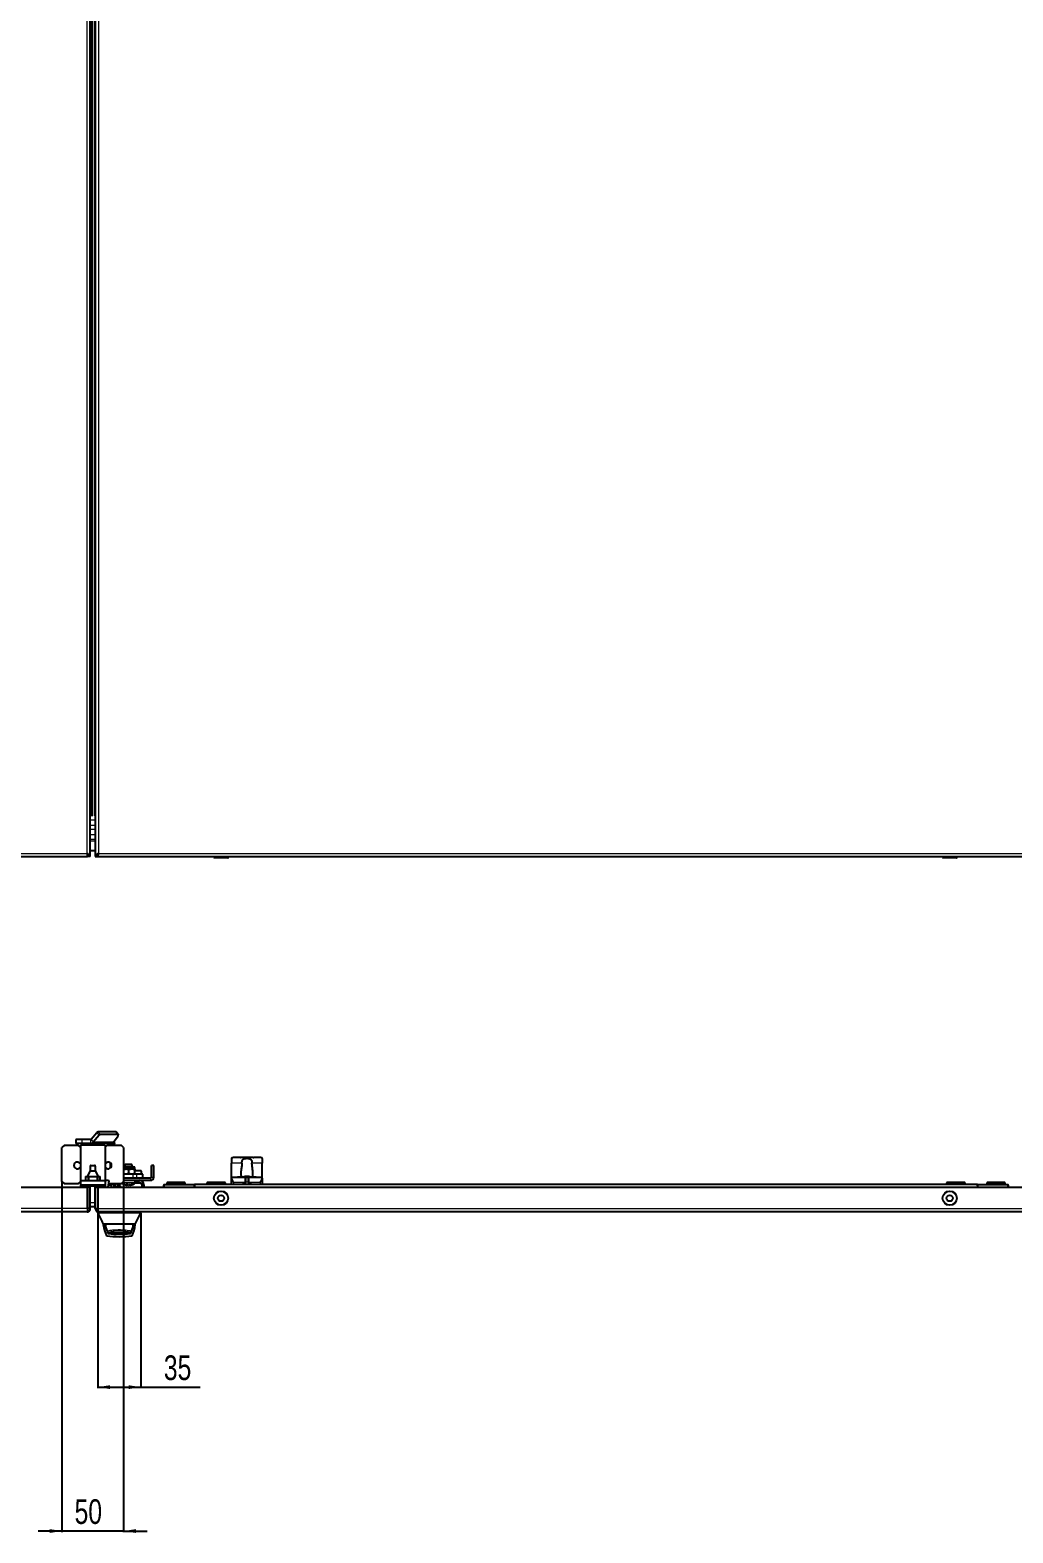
# Model space of a CAD drawing. Header units: millimetres. Extents: x -1581 to 3390, y -1547 to 1219.
# Drawn here: x 2169 to 2967, y -1547 to -328 of the extents above; entities that cross this region are included whole.
import ezdxf

# ---------------------------------------------------------------- set-up
doc = ezdxf.new("R2010")
doc.units = ezdxf.units.MM
doc.layers.add('FORMAT', color=7, linetype='Continuous')
doc.styles.add('SLDTEXTSTYLE0', font='TXT', dxfattribs={"width": 0.75})
doc.dimstyles.new('SLDDIMSTYLE0', dxfattribs={"dimtxt": 20, "dimasz": 10, "dimexe": 0, "dimexo": 0.0625, "dimgap": 5, "dimtad": 2, "dimdec": 1, "dimrnd": 1e-09, "dimzin": 12, "dimdsep": 46, "dimtxsty": 'SLDTEXTSTYLE0', "dimsah": 1, "dimcen": 0.09, "dimadec": 0, "dimazin": 3, "dimtfac": 1, "dimtofl": 0, "dimtmove": 0, "dimatfit": 3, "dimfxl": 0, "dimfrac": 2, "dimtolj": 1, "dimtzin": 12, "dimarcsym": 0})
doc.dimstyles.new('SLDDIMSTYLE1', dxfattribs={"dimtxt": 20, "dimasz": 10, "dimexe": 0, "dimexo": 0.0625, "dimgap": 5, "dimtad": 2, "dimdec": 1, "dimrnd": 1e-09, "dimzin": 12, "dimdsep": 46, "dimtxsty": 'SLDTEXTSTYLE0', "dimsah": 1, "dimcen": 0.09, "dimadec": 0, "dimazin": 3, "dimtfac": 1, "dimtmove": 0, "dimatfit": 0, "dimfxl": 0, "dimfrac": 2, "dimtolj": 1, "dimtzin": 12, "dimarcsym": 0})

# ---------------------------------------------------------------- blocks, each defined once
blk = doc.blocks.new('_D_12')
at = {"layer": 'FORMAT'}
for p, q in [((2195.3, -1262.2), (2195.3, -1546.8)), ((2245.3, -1262.2), (2245.3, -1546.8)), ((2195.3, -1545.8), (2176, -1545.8)), ((2245.3, -1545.8), (2195.3, -1545.8)), ((2245.3, -1545.8), (2264.5, -1545.8))]:
    blk.add_line(p, q, dxfattribs=at)
for points in [[(2195.3, -1545.8), (2185.3, -1544.2), (2185.3, -1547.3)], [(2245.3, -1545.8), (2255.3, -1547.3), (2255.3, -1544.2)]]:
    blk.add_solid(points, dxfattribs=at)
at = {"layer": 'FORMAT', "insert": (2205.5, -1520), "char_height": 20, "attachment_point": 1, "style": 'SLDTEXTSTYLE0'}
blk.add_mtext('50', dxfattribs=at)
blk = doc.blocks.new('_D_13')
at = {"layer": 'FORMAT'}
for p, q in [((2224.3, -1287.8), (2224.3, -1430)), ((2259.3, -1287.8), (2259.3, -1430)), ((2224.3, -1429), (2259.3, -1429)), ((2259.3, -1429), (2307.4, -1429))]:
    blk.add_line(p, q, dxfattribs=at)
for points in [[(2224.3, -1429), (2234.3, -1430.6), (2234.3, -1427.5)], [(2259.3, -1429), (2249.3, -1427.5), (2249.3, -1430.6)]]:
    blk.add_solid(points, dxfattribs=at)
at = {"layer": 'FORMAT', "insert": (2277.9, -1403.3), "char_height": 20, "attachment_point": 1, "style": 'SLDTEXTSTYLE0'}
blk.add_mtext('35', dxfattribs=at)

msp = doc.modelspace()

# ---------------------------------------------------------------- linework, layer by layer
at = {"color": 8, "linetype": 'Continuous', "lineweight": 18}
for p, q in [((2215.68, -996.12), (2215.68, 553.68)), ((2219.29, -965.85), (2219.29, 523.41)), ((2219.76, 523.43), (2219.76, -965.87)), ((2220.33, -965.53), (2220.33, 523.1)), ((2221.68, 523.1), (2221.68, -965.53)), ((2224.88, -298.56), (2224.88, -996.12)), ((2218.28, -968.9), (2222.28, -968.9)), ((2218.28, -973.23), (2222.28, -973.23)), ((2218.28, -976.45), (2222.28, -976.45)), ((2218.28, -980.78), (2222.28, -980.78)), ((2218.28, -984.55), (2222.28, -984.55)), ((2218.28, -985.99), (2222.28, -985.99)), ((1425.88, -996.12), (2215.68, -996.12)), ((2224.88, -996.12), (3014.68, -996.12)), ((2318.53, -999.47), (2327.42, -999.47)), ((2327.42, -999.47), (2330.03, -999.47)), ((2909.53, -999.47), (2921.03, -999.47)), ((2211.56, -1231.29), (2211.56, -1228.29)), ((2218.5, -1228.29), (2218.5, -1231.29)), ((2218.87, -1228.11), (2220.71, -1230.24)), ((2237.17, -1230.24), (2220.71, -1230.24)), ((2225.47, -1224.74), (2223.63, -1222.62)), ((2226.58, -1224.03), (2224.74, -1221.91)), ((2240.72, -1224.03), (2238.88, -1221.91)), ((2222.28, -1249.67), (2218.27, -1249.67)), ((2245.28, -1251.31), (2254.28, -1251.31)), ((2259.78, -1253.87), (2254.35, -1253.87)), ((2341.19, -1247.27), (2332.78, -1247.27)), ((2357.78, -1247.27), (2349.37, -1247.27)), ((2230.28, -1266.26), (2210.28, -1266.26)), ((2216.28, -1258.17), (2216.28, -1261.67)), ((2224.28, -1258.17), (2224.28, -1261.67)), ((2232.9, -1264.77), (2235.58, -1264.77)), ((2237.58, -1264.87), (2235.58, -1264.87)), ((2237.58, -1264.77), (2238.36, -1264.77)), ((2238.78, -1266.77), (2238.78, -1265.17)), ((2242.88, -1265.93), (2239.68, -1265.93)), ((2243.78, -1263.67), (2244.47, -1263.67)), ((2254.22, -1263.47), (2243.98, -1263.47)), ((2254.31, -1263.27), (2244.18, -1263.27)), ((2252.97, -1259.27), (2252.97, -1256.27)), ((2254.1, -1263.67), (2258.28, -1263.67)), ((2254.68, -1263.47), (2254.22, -1263.47)), ((2254.78, -1263.27), (2254.31, -1263.27)), ((2256.05, -1259.27), (2256.05, -1256.27)), ((2257.98, -1263.27), (2257.98, -1261.27)), ((2259.78, -1265.17), (2259.78, -1266.77)), ((2260.22, -1264.87), (2261.58, -1264.87)), ((2260.51, -1259.27), (2260.51, -1256.27)), ((2267.18, -1259.27), (2267.18, -1261.27)), ((2267.78, -1258.67), (2269.78, -1258.67)), ((2278.08, -1265.07), (2277.78, -1265.07)), ((2278.08, -1264.77), (2278.08, -1265.07)), ((2278.08, -1265.07), (2278.08, -1266.77)), ((2302.48, -1265.07), (2278.08, -1265.07)), ((2283.87, -1264.57), (2283.87, -1264.77)), ((2302.48, -1264.77), (2302.48, -1265.07)), ((2302.78, -1265.07), (2302.48, -1265.07)), ((2302.48, -1266.77), (2302.48, -1265.07)), ((2334.28, -1262.77), (2334.28, -1264.77)), ((2334.28, -1262.77), (2343.78, -1262.77)), ((2341.89, -1258.67), (2341.89, -1258.77)), ((2343.42, -1263.29), (2343.56, -1263.77)), ((2343.78, -1262.77), (2343.78, -1258.77)), ((2343.78, -1262.77), (2344.28, -1262.77)), ((2343.78, -1262.81), (2343.78, -1262.77)), ((2343.78, -1262.81), (2344.28, -1262.81)), ((2346.28, -1262.77), (2344.28, -1262.77)), ((2346.28, -1262.77), (2346.78, -1262.77)), ((2346.28, -1262.81), (2346.78, -1262.81)), ((2346.78, -1258.77), (2346.78, -1262.77)), ((2346.78, -1262.77), (2346.78, -1262.81)), ((2346.78, -1262.77), (2356.28, -1262.77)), ((2347.01, -1263.77), (2347.14, -1263.29)), ((2356.28, -1264.77), (2356.28, -1262.77)), ((2938.08, -1265.07), (2937.78, -1265.07)), ((2938.08, -1265.07), (2938.08, -1264.77)), ((2962.48, -1265.07), (2938.08, -1265.07)), ((2938.08, -1265.07), (2938.08, -1266.77)), ((2946.91, -1264.57), (2946.91, -1264.77)), ((2962.48, -1264.77), (2962.48, -1265.07)), ((2962.48, -1266.77), (2962.48, -1265.07)), ((2962.78, -1265.07), (2962.48, -1265.07)), ((2216.28, -1279.41), (2215.98, -1279.41)), ((2222.28, -1279.41), (2218.28, -1279.41)), ((2215.98, -1284.17), (1425.58, -1284.17)), ((2224.58, -1284.17), (3014.98, -1284.17)), ((2229.78, -1287.77), (2229.78, -1286.77)), ((2253.78, -1287.77), (2253.78, -1286.77))]:
    msp.add_line(p, q, dxfattribs=at)
at = {"color": 7, "linetype": 'Continuous', "lineweight": 25}
for p, q in [((2218.28, -998.72), (2218.28, 556.28)), ((2222.28, 556.28), (2222.28, -998.72)), ((2218.28, -960.92), (2218.41, -960.92)), ((2218.28, -964.92), (2218.82, -964.92)), ((1425.58, -998.72), (2215.98, -998.72)), ((2215.98, -997), (2215.98, -998.72)), ((2218.28, -998.72), (2216.28, -998.72)), ((2218.28, -993.72), (2222.28, -993.72)), ((2222.28, -998.72), (2224.28, -998.72)), ((2224.58, -998.72), (2224.58, -997.01)), ((2224.58, -998.72), (3014.98, -998.72)), ((2318.53, -998.72), (2318.53, -999.47)), ((2330.03, -999.47), (2330.03, -998.72)), ((2909.53, -998.72), (2909.53, -999.47)), ((2921.03, -999.47), (2921.03, -998.72)), ((2327.29, -999.72), (2318.78, -999.72)), ((2329.78, -999.72), (2327.29, -999.72)), ((2920.78, -999.72), (2909.78, -999.72)), ((2206.56, -1228.29), (2206.56, -1231.29)), ((2211.56, -1228.29), (2206.56, -1228.29)), ((2211.56, -1231.29), (2206.56, -1231.29)), ((2218.5, -1228.29), (2211.56, -1228.29)), ((2218.5, -1231.29), (2211.56, -1231.29)), ((2235.03, -1231.29), (2218.5, -1231.29)), ((2223.63, -1222.62), (2218.87, -1228.11)), ((2225.47, -1224.74), (2220.71, -1230.24)), ((2238.88, -1221.91), (2224.74, -1221.91)), ((2240.72, -1224.03), (2226.58, -1224.03)), ((2237.17, -1230.24), (2240.75, -1225.12)), ((2241, -1224.13), (2239.17, -1222.01)), ((2197.28, -1232.67), (2195.28, -1234.67)), ((2195.28, -1262.17), (2195.28, -1234.67)), ((2197.28, -1232.67), (2208.53, -1232.67)), ((2210.28, -1234.42), (2208.53, -1232.67)), ((2230.28, -1232.67), (2210.28, -1232.67)), ((2210.28, -1232.67), (2210.28, -1261.67)), ((2232.03, -1232.67), (2230.28, -1234.42)), ((2230.28, -1232.67), (2230.28, -1261.67)), ((2232.03, -1232.67), (2243.28, -1232.67)), ((2237.78, -1231.59), (2234.78, -1231.59)), ((2234.78, -1232.67), (2234.78, -1231.59)), ((2237.78, -1232.67), (2237.78, -1231.59)), ((2245.28, -1234.67), (2243.28, -1232.67)), ((2245.28, -1234.67), (2245.28, -1262.17)), ((2332.78, -1243.44), (2332.78, -1247.27)), ((2339.8, -1242.88), (2334.28, -1242.88)), ((2340.69, -1242.83), (2340.17, -1242.83)), ((2349.88, -1242.77), (2340.69, -1242.77)), ((2350.4, -1242.83), (2349.88, -1242.82)), ((2356.28, -1242.88), (2350.76, -1242.88)), ((2357.78, -1243.44), (2357.78, -1247.27)), ((2218.27, -1253.67), (2215.78, -1258.17)), ((2218.27, -1249.67), (2218.27, -1253.67)), ((2218.27, -1253.67), (2222.28, -1253.67)), ((2218.77, -1249.17), (2221.78, -1249.17)), ((2222.28, -1249.67), (2222.28, -1253.67)), ((2222.28, -1253.67), (2224.78, -1258.17)), ((2234.78, -1247.92), (2234.78, -1247.29)), ((2234.78, -1247.92), (2235.23, -1247.92)), ((2234.78, -1251.06), (2234.78, -1247.92)), ((2245.31, -1250.27), (2245.28, -1250.27)), ((2245.28, -1252.27), (2246.88, -1252.27)), ((2245.31, -1250.27), (2253.25, -1250.27)), ((2246.78, -1248.27), (2246.28, -1248.77)), ((2246.28, -1248.77), (2246.28, -1250.27)), ((2252.02, -1248.77), (2246.28, -1248.77)), ((2246.78, -1248.27), (2251.57, -1248.27)), ((2249.42, -1252.72), (2246.88, -1252.27)), ((2251.88, -1252.27), (2246.88, -1252.27)), ((2249.42, -1255.83), (2249.42, -1252.72)), ((2251.57, -1248.27), (2251.78, -1248.27)), ((2252.28, -1248.77), (2251.78, -1248.27)), ((2254.35, -1252.72), (2251.88, -1252.27)), ((2254.28, -1252.27), (2251.88, -1252.27)), ((2252.28, -1248.77), (2252.02, -1248.77)), ((2252.28, -1250.27), (2252.28, -1248.77)), ((2254.28, -1252.27), (2254.28, -1251.31)), ((2254.28, -1252.28), (2254.28, -1252.27)), ((2254.34, -1252.31), (2254.28, -1252.28)), ((2254.34, -1252.37), (2254.3, -1252.34)), ((2254.35, -1255.83), (2254.35, -1252.72)), ((2254.35, -1253.27), (2259.18, -1253.27)), ((2259.78, -1256.27), (2259.78, -1253.87)), ((2267.78, -1258.67), (2267.78, -1249.27)), ((2269.78, -1249.27), (2267.78, -1249.27)), ((2269.78, -1258.67), (2269.78, -1249.27)), ((2332.78, -1258.77), (2332.78, -1247.27)), ((2340.43, -1254.56), (2340.43, -1257.15)), ((2350.13, -1257.15), (2350.13, -1254.56)), ((2357.78, -1258.77), (2357.78, -1247.27)), ((1425.58, -1266.77), (2215.98, -1266.77)), ((2195.28, -1262.17), (2197.28, -1264.17)), ((2208.53, -1264.17), (2197.28, -1264.17)), ((2208.53, -1264.17), (2210.28, -1262.42)), ((2230.28, -1261.67), (2210.28, -1261.67)), ((2210.28, -1261.67), (2210.28, -1265.17)), ((2230.28, -1265.17), (2210.28, -1265.17)), ((2210.28, -1265.17), (2210.28, -1266.26)), ((2210.28, -1266.26), (2210.28, -1266.77)), ((2214.28, -1258.17), (2214.28, -1261.67)), ((2214.28, -1258.17), (2215.78, -1258.17)), ((2215.78, -1258.17), (2224.78, -1258.17)), ((2215.98, -1284.17), (2215.98, -1266.77)), ((2218.28, -1266.77), (2216.28, -1266.77)), ((2216.28, -1284.17), (2216.28, -1266.77)), ((2216.78, -1258.17), (2216.78, -1261.67)), ((2218.28, -1284.17), (2218.28, -1266.77)), ((2222.28, -1284.17), (2222.28, -1266.77)), ((2222.28, -1266.77), (2224.28, -1266.77)), ((2223.78, -1258.17), (2223.78, -1261.67)), ((2224.28, -1284.17), (2224.28, -1266.77)), ((2224.58, -1284.17), (2224.58, -1266.77)), ((2224.58, -1266.77), (3014.98, -1266.77)), ((2224.78, -1258.17), (2226.28, -1258.17)), ((2226.28, -1261.67), (2226.28, -1258.17)), ((2230.28, -1261.27), (2232.91, -1261.27)), ((2230.28, -1261.67), (2230.28, -1265.17)), ((2230.28, -1265.17), (2230.28, -1266.26)), ((2230.28, -1266.26), (2230.28, -1266.77)), ((2233.34, -1261.71), (2232.61, -1266.77)), ((2235.58, -1265.17), (2232.84, -1265.17)), ((2233.34, -1261.71), (2232.91, -1261.27)), ((2243.28, -1264.17), (2232.99, -1264.17)), ((2235.65, -1264.17), (2235.58, -1264.87)), ((2235.58, -1266.77), (2235.58, -1264.87)), ((2237.58, -1266.77), (2237.58, -1264.87)), ((2238.28, -1265.17), (2237.58, -1265.17)), ((2238.28, -1265.17), (2238.28, -1266.77)), ((2242.88, -1265.72), (2239.68, -1265.72)), ((2239.68, -1265.72), (2239.68, -1266.77)), ((2239.68, -1266.47), (2242.88, -1266.47)), ((2242.88, -1266.77), (2242.88, -1265.72)), ((2243.28, -1264.17), (2245.28, -1262.17)), ((2252.97, -1256.27), (2245.28, -1256.27)), ((2245.28, -1259.27), (2267.18, -1259.27)), ((2245.28, -1261.27), (2267.18, -1261.27)), ((2249.42, -1255.83), (2246.88, -1256.27)), ((2247.92, -1265.13), (2247.92, -1265.17)), ((2248.22, -1264.72), (2248.22, -1265.17)), ((2248.22, -1265.17), (2248.22, -1264.72)), ((2248.39, -1265.17), (2248.22, -1265.14)), ((2248.39, -1264.71), (2248.39, -1265.17)), ((2248.43, -1265.17), (2248.43, -1264.71)), ((2249.19, -1265.09), (2249.19, -1265.17)), ((2249.22, -1265.11), (2249.22, -1265.17)), ((2249.28, -1265.14), (2249.22, -1265.17)), ((2250.13, -1265.17), (2250.13, -1264.85)), ((2250.34, -1265.17), (2250.34, -1265.14)), ((2250.63, -1265.07), (2250.63, -1265.17)), ((2250.66, -1265.07), (2250.66, -1265.17)), ((2254.35, -1255.83), (2251.88, -1256.27)), ((2256.05, -1256.27), (2252.97, -1256.27)), ((2254.28, -1256.27), (2254.28, -1256.27)), ((2258.28, -1263.17), (2254.74, -1263.17)), ((2254.78, -1263.27), (2254.78, -1261.27)), ((2260.51, -1256.27), (2256.05, -1256.27)), ((2260.28, -1266.77), (2260.28, -1265.17)), ((2260.78, -1256.27), (2260.51, -1256.27)), ((2260.78, -1259.27), (2260.78, -1256.27)), ((2261.58, -1264.87), (2261.58, -1266.77)), ((2277.78, -1266.77), (2277.78, -1265.07)), ((2278.08, -1264.77), (2302.48, -1264.77)), ((2280.78, -1262.77), (2280.28, -1263.27)), ((2280.28, -1263.27), (2280.28, -1264.77)), ((2295.28, -1263.27), (2280.28, -1263.27)), ((2280.78, -1262.77), (2294.78, -1262.77)), ((2282.64, -1264.57), (2282.64, -1264.77)), ((2286.45, -1264.57), (2286.45, -1264.77)), ((2286.45, -1264.57), (2287.24, -1264.57)), ((2287.24, -1264.57), (2287.24, -1264.77)), ((2287.24, -1264.57), (2289.12, -1264.57)), ((2288.58, -1264.57), (2288.58, -1264.55)), ((2289.12, -1264.57), (2289.12, -1264.77)), ((2289.12, -1264.57), (2290.17, -1264.57)), ((2290.17, -1264.57), (2290.17, -1264.77)), ((2290.17, -1264.57), (2291.57, -1264.57)), ((2291.74, -1264.55), (2291.74, -1264.77)), ((2291.83, -1264.57), (2291.83, -1264.77)), ((2291.83, -1264.57), (2293.18, -1264.57)), ((2293.18, -1264.57), (2293.18, -1264.77)), ((2293.18, -1264.57), (2295.17, -1264.57)), ((2295.28, -1263.27), (2294.78, -1262.77)), ((2295.17, -1264.57), (2295.17, -1264.77)), ((2295.17, -1264.57), (2298.13, -1264.57)), ((2295.28, -1264.57), (2295.28, -1263.27)), ((2298.13, -1264.57), (2298.13, -1264.77)), ((2937.78, -1264.77), (2302.78, -1264.77)), ((2302.78, -1264.77), (2302.78, -1265.07)), ((2302.78, -1265.07), (2302.78, -1265.72)), ((2302.78, -1265.72), (2302.78, -1266.77)), ((2313.28, -1262.77), (2312.78, -1263.27)), ((2312.78, -1263.27), (2312.78, -1264.77)), ((2327.78, -1263.27), (2312.78, -1263.27)), ((2313.28, -1262.77), (2327.28, -1262.77)), ((2327.78, -1263.27), (2327.28, -1262.77)), ((2327.78, -1264.77), (2327.78, -1263.27)), ((2332.78, -1259.65), (2332.78, -1258.77)), ((2332.78, -1258.77), (2346.28, -1258.77)), ((2332.78, -1264.77), (2332.78, -1259.65)), ((2337.66, -1258.67), (2337.66, -1258.77)), ((2337.8, -1258.67), (2337.8, -1258.77)), ((2337.92, -1258.67), (2337.92, -1258.77)), ((2338.73, -1258.67), (2337.92, -1258.67)), ((2338.73, -1258.67), (2338.73, -1258.77)), ((2338.88, -1258.67), (2338.88, -1258.77)), ((2339, -1258.67), (2339, -1258.77)), ((2339.34, -1258.67), (2339.34, -1258.77)), ((2339.52, -1258.67), (2339.52, -1258.77)), ((2340.05, -1258.67), (2340.05, -1258.77)), ((2340.53, -1258.67), (2340.53, -1258.77)), ((2340.7, -1258.67), (2340.7, -1258.77)), ((2341.16, -1258.67), (2341.16, -1258.77)), ((2341.3, -1258.67), (2341.3, -1258.77)), ((2341.42, -1258.67), (2341.42, -1258.77)), ((2341.73, -1258.67), (2341.73, -1258.77)), ((2343.01, -1258.67), (2341.89, -1258.67)), ((2343.01, -1258.67), (2343.01, -1258.77)), ((2343.15, -1258.67), (2343.15, -1258.77)), ((2343.34, -1258.67), (2343.34, -1258.77)), ((2343.35, -1258.67), (2343.35, -1258.77)), ((2343.94, -1258.67), (2343.35, -1258.67)), ((2343.94, -1258.67), (2343.94, -1258.77)), ((2344.84, -1258.67), (2344.27, -1258.67)), ((2344.28, -1258.77), (2346.28, -1258.77)), ((2344.28, -1262.77), (2344.28, -1258.77)), ((2344.28, -1262.77), (2344.28, -1262.81)), ((2344.56, -1258.45), (2344.53, -1258.22)), ((2344.77, -1258.45), (2344.76, -1258.15)), ((2344.84, -1258.67), (2344.84, -1258.77)), ((2344.85, -1258.67), (2344.85, -1258.77)), ((2344.85, -1258.67), (2345.03, -1258.67)), ((2345.03, -1258.67), (2345.03, -1258.77)), ((2345.03, -1258.67), (2345.03, -1258.67)), ((2345.05, -1258.67), (2345.05, -1258.77)), ((2345.2, -1258.67), (2345.2, -1258.77)), ((2346, -1258.67), (2345.2, -1258.67)), ((2346, -1258.67), (2346, -1258.77)), ((2346.14, -1258.67), (2346.14, -1258.77)), ((2346.23, -1258.18), (2346.23, -1258.15)), ((2346.26, -1258.67), (2346.26, -1258.77)), ((2346.26, -1258.71), (2346.55, -1258.7)), ((2346.28, -1258.77), (2346.28, -1262.77)), ((2346.28, -1262.81), (2346.28, -1262.77)), ((2346.69, -1258.67), (2346.69, -1258.77)), ((2346.78, -1258.26), (2346.79, -1258.22)), ((2346.78, -1258.77), (2357.78, -1258.77)), ((2346.82, -1258.67), (2346.82, -1258.77)), ((2347.18, -1258.67), (2347.18, -1258.77)), ((2347.44, -1258.67), (2347.44, -1258.77)), ((2347.56, -1258.67), (2347.56, -1258.77)), ((2347.7, -1258.67), (2347.7, -1258.77)), ((2347.82, -1258.67), (2347.82, -1258.77)), ((2348.25, -1258.67), (2348.25, -1258.77)), ((2348.28, -1258.67), (2348.25, -1258.67)), ((2348.29, -1258.67), (2348.29, -1258.77)), ((2348.32, -1258.67), (2348.32, -1258.77)), ((2348.49, -1258.67), (2348.49, -1258.77)), ((2348.84, -1258.67), (2348.84, -1258.77)), ((2349.33, -1258.67), (2349.33, -1258.77)), ((2349.52, -1258.67), (2349.52, -1258.77)), ((2349.87, -1258.67), (2349.87, -1258.77)), ((2350.02, -1258.67), (2350.02, -1258.77)), ((2351.08, -1258.67), (2350.02, -1258.67)), ((2351.08, -1258.67), (2351.08, -1258.77)), ((2351.39, -1258.67), (2351.39, -1258.77)), ((2351.56, -1258.67), (2351.56, -1258.77)), ((2351.93, -1258.67), (2351.93, -1258.77)), ((2352.69, -1258.67), (2351.93, -1258.67)), ((2352.69, -1258.67), (2352.69, -1258.77)), ((2357.78, -1259.65), (2357.78, -1258.77)), ((2357.78, -1259.65), (2357.78, -1264.77)), ((2913.28, -1262.77), (2912.78, -1263.27)), ((2912.78, -1263.27), (2912.78, -1264.77)), ((2927.78, -1263.27), (2912.78, -1263.27)), ((2913.28, -1262.77), (2927.28, -1262.77)), ((2927.78, -1263.27), (2927.28, -1262.77)), ((2927.78, -1264.77), (2927.78, -1263.27)), ((2937.78, -1264.77), (2937.78, -1265.07)), ((2937.78, -1265.72), (2937.78, -1265.07)), ((2937.78, -1265.72), (2937.78, -1266.77)), ((2938.08, -1264.77), (2962.48, -1264.77)), ((2942.43, -1264.57), (2942.43, -1264.77)), ((2942.43, -1264.57), (2942.78, -1264.57)), ((2942.78, -1264.57), (2942.78, -1264.77)), ((2942.78, -1264.57), (2943.03, -1264.57)), ((2943.03, -1264.57), (2943.03, -1264.77)), ((2943.03, -1264.57), (2943.14, -1264.57)), ((2943.14, -1264.57), (2943.14, -1264.77)), ((2944.17, -1264.57), (2944.17, -1264.77)), ((2944.17, -1264.57), (2944.84, -1264.57)), ((2944.84, -1264.57), (2944.84, -1264.77)), ((2944.84, -1264.57), (2945.18, -1264.57)), ((2945.18, -1264.57), (2945.18, -1264.77)), ((2945.78, -1262.77), (2945.28, -1263.27)), ((2945.28, -1263.27), (2945.28, -1264.57)), ((2960.28, -1263.27), (2945.28, -1263.27)), ((2945.78, -1262.77), (2959.78, -1262.77)), ((2948.49, -1264.77), (2948.49, -1264.55)), ((2948.63, -1264.57), (2949.41, -1264.57)), ((2949.41, -1264.57), (2950.2, -1264.57)), ((2949.41, -1264.57), (2949.41, -1264.77)), ((2950.2, -1264.57), (2950.2, -1264.77)), ((2950.2, -1264.57), (2950.69, -1264.57)), ((2950.69, -1264.57), (2950.69, -1264.77)), ((2950.69, -1264.57), (2952.08, -1264.57)), ((2951.72, -1264.55), (2951.72, -1264.57)), ((2952.08, -1264.57), (2952.08, -1264.77)), ((2952.08, -1264.57), (2953.13, -1264.57)), ((2953.13, -1264.57), (2953.13, -1264.77)), ((2954.17, -1264.57), (2954.17, -1264.77)), ((2954.17, -1264.57), (2956.14, -1264.57)), ((2956.14, -1264.57), (2956.14, -1264.77)), ((2956.14, -1264.57), (2958.13, -1264.57)), ((2958.13, -1264.57), (2958.13, -1264.77)), ((2960.28, -1263.27), (2959.78, -1262.77)), ((2960.28, -1264.77), (2960.28, -1263.27)), ((2962.78, -1265.07), (2962.78, -1266.77)), ((2215.68, -1286.77), (1425.88, -1286.77)), ((2216.28, -1282.67), (2215.98, -1282.67)), ((2218.28, -1284.17), (2216.28, -1284.17)), ((2216.28, -1284.35), (2216.28, -1284.77)), ((2222.28, -1282.67), (2218.28, -1282.67)), ((2222.28, -1284.17), (2224.28, -1284.17)), ((2224.28, -1284.77), (2224.28, -1284.17)), ((2224.28, -1287.77), (2224.28, -1286.77)), ((2224.88, -1286.77), (2224.28, -1286.77)), ((3014.68, -1286.77), (2224.88, -1286.77)), ((2253.78, -1287.77), (2229.78, -1287.77)), ((2254.78, -1296.77), (2259.31, -1287.72)), ((2259.28, -1287.77), (2259.28, -1286.77)), ((2231.18, -1296.77), (2228.78, -1296.77)), ((2228.82, -1296.77), (2228.82, -1296.98)), ((2252.38, -1296.77), (2231.18, -1296.77)), ((2235.95, -1303.76), (2247.54, -1303.76)), ((2235.95, -1303.76), (2236.1, -1303.76)), ((2254.78, -1296.77), (2252.38, -1296.77)), ((2254.74, -1296.98), (2254.74, -1296.77))]:
    msp.add_line(p, q, dxfattribs=at)
at = {"color": 7, "linetype": 'Continuous', "lineweight": 25, "flags": 128}
for points in [[(2240.75, -1225.12), (2240.89, -1224.89), (2240.99, -1224.68), (2241.05, -1224.5), (2241.07, -1224.33), (2241.05, -1224.2), (2240.98, -1224.11), (2240.87, -1224.05), (2240.72, -1224.03)], [(2250.63, -1265.13), (2250.62, -1265.13), (2250.34, -1265.17)], [(2232.66, -1304.21), (2232.3, -1303.31), (2232.2, -1303.04)], [(2251.47, -1302.72), (2251.25, -1303.31), (2250.9, -1304.21)]]:
    msp.add_lwpolyline(points, dxfattribs=at)
at = {"color": 7, "linetype": 'Continuous', "lineweight": 25}
for centre, radius in [((2324.28, -1275.77), 5.75), ((2324.28, -1275.77), 2.5), ((2915.28, -1275.77), 5.75), ((2915.28, -1275.77), 2.5)]:
    msp.add_circle(centre, radius, dxfattribs=at)
at = {"color": 8, "linetype": 'Continuous', "lineweight": 18}
for centre in [(2324.28, -1275.77), (2915.28, -1275.77)]:
    msp.add_circle(centre, 5.5, dxfattribs=at)
at = {"color": 7, "linetype": 'Continuous', "lineweight": 25}
for centre, radius, start, end in [((2318.78, -999.47), 0.25, 180, 270), ((2329.78, -999.47), 0.25, 270, 0), ((2909.78, -999.47), 0.25, 180, 270), ((2920.78, -999.47), 0.25, 270, 0), ((2218.49, -1227.8), 0.488, 270.87936, 320.24354), ((2218.46, -1228.36), 2.93, 270.87936, 320.24354), ((2225.16, -1223.79), 1.93, 102.48392, 142.40224), ((2227, -1225.91), 1.93, 102.48392, 142.40224), ((2238.92, -1222.25), 0.349, 43.92833, 95.92878), ((2207.78, -1249.17), 2.75, 24.61998, 335.38002), ((2218.77, -1249.67), 0.5, 90, 180), ((2221.78, -1249.67), 0.5, 0, 90), ((2232.78, -1249.17), 2.75, 204.61998, 155.38002), ((2253.25, -1251.31), 1.03, 0, 90), ((2259.18, -1253.87), 0.6, 0, 90), ((2239.18, -1264.87), 1.6, 154.05552, 180), ((2249.28, -1256.27), 9, 233.1301, 260.06184), ((2249.4, -1256.55), 8.7, 247.04384, 262.19579), ((2248.99, -1258.49), 6.77, 243.84337, 260.92447), ((2248.03, -1257.65), 7.07, 264.24699, 275.75301), ((2249.05, -1262.52), 2.78, 231.39719, 252.55931), ((2248.61, -1260.39), 4.83, 261.51445, 261.84337), ((2248.43, -1265.01), 0.261, 216.15143, 217.25209), ((2249.36, -1256.33), 8.89, 263.76729, 264.01043), ((2249.95, -1262.3), 2.97, 239.17887, 255.2323), ((2250.12, -1263.56), 1.79, 219.07445, 243.97081), ((2248.55, -1260.96), 4.26, 278.69652, 279.04651), ((2250.01, -1260.96), 4.26, 260.95349, 261.30348), ((2248.53, -1262.1), 3.19, 285.22643, 309.29893), ((2249.12, -1264.03), 1.52, 311.59883, 339.64636), ((2249.2, -1256.33), 8.89, 275.98957, 276.23271), ((2249, -1258.17), 7.09, 279.44276, 293.2387), ((2249.95, -1260.39), 4.83, 278.15663, 278.48555), ((2249.43, -1257.12), 8.14, 278.72305, 291.64085), ((2249.28, -1256.27), 9, 279.93816, 306.8699), ((2252.11, -1263.32), 1.4, 257.05409, 282.94591), ((2254.53, -1263.27), 0.25, 306.8699, 0), ((2257.98, -1264.87), 3.6, 0, 90), ((2267.18, -1258.67), 2.6, 270, 0), ((2267.18, -1258.67), 0.6, 270, 0), ((2278.08, -1265.07), 0.3, 90, 180), ((2302.48, -1265.07), 0.3, 0, 90), ((2345.28, -1269.77), 6.25, 106.01339, 126.8699), ((2345.28, -1266.07), 8, 100.36105, 108.44483), ((2343.28, -1262.81), 1, 286.01339, 0), ((2344.52, -1261.93), 3.79, 92.89181, 101.41741), ((2345.4, -1260.4), 2.34, 111.72177, 124.60369), ((2344.6, -1265.71), 7.26, 85.75775, 94.24225), ((2344.24, -1258.74), 0.598, 60.52387, 80.98963), ((2345.03, -1265.7), 7.56, 92.05637, 94.65981), ((2344.55, -1262.49), 4.35, 79.33098, 87.2142), ((2348.53, -1259.2), 3.47, 163.53436, 167.76578), ((2346.01, -1262.49), 4.35, 92.7858, 100.66902), ((2345.53, -1265.69), 7.54, 81.91714, 87.9462), ((2346.31, -1258.67), 0.529, 98.37942, 107.95469), ((2346.04, -1261.93), 3.79, 78.58259, 87.10819), ((2347.28, -1262.81), 1, 180, 253.98661), ((2345.21, -1264.49), 6.42, 69.70137, 77.56561), ((2345.28, -1266.07), 8, 70.17456, 79.63895), ((2345.28, -1266.03), 7.96, 71.95242, 79.10923), ((2345.28, -1269.77), 6.25, 53.1301, 73.98661), ((2347.59, -1259.07), 0.629, 75.56061, 104.43939), ((2938.08, -1265.07), 0.3, 90, 180), ((2962.48, -1265.07), 0.3, 0, 90), ((2220.84, -1296.98), 7.98, 358.26695, 359.99994), ((2255.67, -1294.42), 27, 185.96099, 206.16954), ((2241.78, -1296.77), 11.4, 180, 210.87421), ((2233.12, -1304.01), 0.5, 203.04365, 263.74905), ((2250.44, -1304.01), 0.5, 276.25095, 336.95635), ((2241.78, -1296.77), 11.4, 329.05608, 0), ((2227.89, -1294.42), 27, 333.83046, 354.03918), ((2262.72, -1296.98), 7.98, 180, 181.7325), ((2241.78, -1224.98), 82, 262.75342, 277.24658), ((2241.78, -1224.98), 80, 263.74905, 276.25095)]:
    msp.add_arc(centre, radius, start, end, dxfattribs=at)
at = {"color": 8, "linetype": 'Continuous', "lineweight": 18}
for centre, radius, start, end in [((2345.28, -1269.77), 6.75, 106.01339, 132.20545), ((2343.28, -1262.81), 0.5, 286.01339, 0), ((2347.28, -1262.81), 0.5, 180, 253.98661), ((2345.28, -1269.77), 6.75, 47.79455, 73.98661)]:
    msp.add_arc(centre, radius, start, end, dxfattribs=at)
at = {"color": 7, "linetype": 'Continuous', "lineweight": 25}
for points, knots in [([(2216.28, -998.72), (2216.25, -998.34), (2216.21, -997.72), (2215.94, -996.85), (2215.77, -996.36), (2215.68, -996.12)], [0, 0, 0, 0, 0.4375, 0.7156903, 1, 1, 1, 1]), ([(2218.28, -998.72), (2218.25, -998.53), (2218.19, -998.13), (2217.65, -997.5), (2216.78, -996.82), (2216.06, -996.36), (2215.68, -996.12)], [0, 0, 0, 0, 0.2135062, 0.4683221, 0.7232409, 1, 1, 1, 1]), ([(2224.88, -996.12), (2224.59, -996.3), (2223.96, -996.7), (2223.1, -997.33), (2222.42, -998.01), (2222.33, -998.48), (2222.28, -998.72)], [0, 0, 0, 0, 0.2113527, 0.4661677, 0.7210903, 1, 1, 1, 1]), ([(2224.88, -996.12), (2224.74, -996.5), (2224.52, -997.12), (2224.31, -997.98), (2224.29, -998.47), (2224.28, -998.72)], [0, 0, 0, 0, 0.4375, 0.7156903, 1, 1, 1, 1]), ([(2237.32, -1230.02), (2237.4, -1230.12), (2237.73, -1230.57), (2237.76, -1231.14), (2237.78, -1231.59)], [0, 0, 0, 0, 0.2227295, 1, 1, 1, 1]), ([(2334.28, -1242.88), (2334.11, -1242.88), (2333.78, -1242.89), (2333.33, -1242.95), (2332.99, -1243.07), (2332.81, -1243.24), (2332.79, -1243.38), (2332.78, -1243.44)], [0, 0, 0, 0, 0.2129003, 0.4257071, 0.6406126, 0.8533821, 1, 1, 1, 1]), ([(2339.8, -1242.88), (2339.9, -1242.87), (2340.03, -1242.85), (2340.14, -1242.84), (2340.17, -1242.83)], [0, 0, 0, 0, 0.78940274, 1, 1, 1, 1]), ([(2341.19, -1247.27), (2341.21, -1246.86), (2341.25, -1246.03), (2341.61, -1244.94), (2342.26, -1244.13), (2343.19, -1243.64), (2344.34, -1243.4), (2345.67, -1243.35), (2347.01, -1243.52), (2348.14, -1243.99), (2348.87, -1244.79), (2349.25, -1245.82), (2349.37, -1246.69), (2349.37, -1247.18), (2349.37, -1247.27)], [0, 0, 0, 0, 0.08850505, 0.1771377, 0.26285808, 0.34469367, 0.43048527, 0.52519344, 0.62564539, 0.72391131, 0.81249436, 0.89448299, 0.97899675, 1, 1, 1, 1]), ([(2350.4, -1242.83), (2350.41, -1242.84), (2350.52, -1242.85), (2350.65, -1242.87), (2350.76, -1242.88)], [0, 0, 0, 0, 0.1619735, 1, 1, 1, 1]), ([(2357.78, -1243.44), (2357.77, -1243.36), (2357.74, -1243.2), (2357.5, -1243.04), (2357.14, -1242.93), (2356.71, -1242.89), (2356.41, -1242.88), (2356.28, -1242.88)], [0, 0, 0, 0, 0.2056827, 0.4113459, 0.6186494, 0.8323389, 1, 1, 1, 1]), ([(2246.88, -1252.27), (2246.82, -1252.27), (2246.28, -1252.28), (2245.75, -1252.42), (2245.28, -1252.55)], [0, 0, 0, 0, 0.1108998, 1, 1, 1, 1]), ([(2251.88, -1252.27), (2251.82, -1252.27), (2250.99, -1252.28), (2250.18, -1252.51), (2249.42, -1252.72)], [0, 0, 0, 0, 0.0702006, 1, 1, 1, 1]), ([(2254.28, -1252.27), (2254.28, -1252.28), (2254.31, -1252.31), (2254.33, -1252.55), (2254.35, -1252.72)], [0, 0, 0, 0, 0.26863361, 1, 1, 1, 1]), ([(2341.19, -1247.27), (2341.14, -1248.27), (2341.03, -1250.42), (2340.51, -1252.86), (2340.45, -1254.16), (2340.43, -1254.56)], [0, 0, 0, 0, 0.3788234, 0.8122279, 1, 1, 1, 1]), ([(2350.13, -1254.56), (2350.05, -1253.65), (2349.87, -1251.79), (2349.41, -1249.2), (2349.38, -1247.66), (2349.37, -1247.27)], [0, 0, 0, 0, 0.4176682, 0.852903, 1, 1, 1, 1]), ([(2238.28, -1265.17), (2238.3, -1264.9), (2238.32, -1264.54), (2238.53, -1264.25), (2238.59, -1264.17)], [0, 0, 0, 0, 0.7344216, 1, 1, 1, 1]), ([(2246.88, -1256.27), (2246.82, -1256.27), (2246.28, -1256.27), (2245.75, -1256.13), (2245.28, -1256)], [0, 0, 0, 0, 0.11089982, 1, 1, 1, 1]), ([(2251.88, -1256.27), (2251.82, -1256.27), (2250.99, -1256.27), (2250.18, -1256.04), (2249.42, -1255.83)], [0, 0, 0, 0, 0.0702006, 1, 1, 1, 1]), ([(2254.28, -1256.27), (2254.28, -1256.27), (2254.31, -1256.24), (2254.33, -1256), (2254.35, -1255.83)], [0, 0, 0, 0, 0.2686336, 1, 1, 1, 1]), ([(2282.64, -1264.57), (2282.82, -1264.57), (2283.16, -1264.57), (2283.65, -1264.57), (2283.87, -1264.57)], [0, 0, 0, 0, 0.5367999, 1, 1, 1, 1]), ([(2283.87, -1264.57), (2284.25, -1264.57), (2284.94, -1264.57), (2285.8, -1264.57), (2286.25, -1264.57), (2286.27, -1264.57)], [0, 0, 0, 0, 0.5224374, 0.9756494, 1, 1, 1, 1]), ([(2332.78, -1259.65), (2332.8, -1259.82), (2332.86, -1260.25), (2333.33, -1261.19), (2333.86, -1262.09), (2334.21, -1262.66), (2334.28, -1262.77), (2334.28, -1262.77)], [0, 0, 0, 0, 0.1941403, 0.4852754, 0.8987792, 0.9967692, 1, 1, 1, 1]), ([(2337.8, -1258.67), (2337.78, -1258.67), (2337.74, -1258.67), (2337.69, -1258.67), (2337.66, -1258.67), (2337.66, -1258.67), (2337.66, -1258.67)], [0, 0, 0, 0, 0.2808356, 0.55925, 0.7791823, 1, 1, 1, 1]), ([(2337.92, -1258.67), (2337.92, -1258.67), (2337.92, -1258.67), (2337.89, -1258.67), (2337.85, -1258.67), (2337.82, -1258.67), (2337.8, -1258.67)], [0, 0, 0, 0, 0.2808879, 0.5594825, 0.7792702, 1, 1, 1, 1]), ([(2338.88, -1258.67), (2338.87, -1258.67), (2338.83, -1258.67), (2338.78, -1258.67), (2338.75, -1258.67), (2338.73, -1258.67)], [0, 0, 0, 0, 0.2806376, 0.5608768, 1, 1, 1, 1]), ([(2339, -1258.67), (2339, -1258.67), (2339, -1258.67), (2338.97, -1258.67), (2338.93, -1258.67), (2338.9, -1258.67), (2338.88, -1258.67)], [0, 0, 0, 0, 0.280941, 0.5591137, 0.7790892, 1, 1, 1, 1]), ([(2339.52, -1258.67), (2339.46, -1258.67), (2339.35, -1258.67), (2339.34, -1258.67), (2339.34, -1258.67)], [0, 0, 0, 0, 0.5593117, 1, 1, 1, 1]), ([(2340.05, -1258.67), (2340, -1258.67), (2339.88, -1258.67), (2339.68, -1258.67), (2339.58, -1258.67), (2339.52, -1258.67)], [0, 0, 0, 0, 0.280496, 0.560765, 1, 1, 1, 1]), ([(2340.53, -1258.67), (2340.46, -1258.67), (2340.34, -1258.67), (2340.14, -1258.67), (2340.05, -1258.67)], [0, 0, 0, 0, 0.560137, 1, 1, 1, 1]), ([(2340.43, -1257.15), (2340.47, -1257.42), (2340.56, -1257.96), (2341.35, -1258.42), (2342.33, -1258.62), (2343.08, -1258.66), (2343.34, -1258.67)], [0, 0, 0, 0, 0.29203291, 0.5851733, 0.85596125, 1, 1, 1, 1]), ([(2340.7, -1258.67), (2340.7, -1258.67), (2340.68, -1258.67), (2340.58, -1258.67), (2340.53, -1258.67)], [0, 0, 0, 0, 0.5599138, 1, 1, 1, 1]), ([(2341.3, -1258.67), (2341.28, -1258.67), (2341.24, -1258.67), (2341.19, -1258.67), (2341.16, -1258.67), (2341.16, -1258.67), (2341.16, -1258.67)], [0, 0, 0, 0, 0.28076525, 0.5591779, 0.77917491, 1, 1, 1, 1]), ([(2341.42, -1258.67), (2341.42, -1258.67), (2341.42, -1258.67), (2341.39, -1258.67), (2341.35, -1258.67), (2341.32, -1258.67), (2341.3, -1258.67)], [0, 0, 0, 0, 0.280828, 0.5594169, 0.7793931, 1, 1, 1, 1]), ([(2341.89, -1258.67), (2341.87, -1258.67), (2341.83, -1258.67), (2341.77, -1258.67), (2341.74, -1258.67), (2341.74, -1258.67), (2341.73, -1258.67)], [0, 0, 0, 0, 0.2809514, 0.5599669, 0.7794314, 1, 1, 1, 1]), ([(2343.15, -1258.67), (2343.15, -1258.67), (2343.14, -1258.67), (2343.11, -1258.67), (2343.06, -1258.67), (2343.03, -1258.67), (2343.01, -1258.67)], [0, 0, 0, 0, 0.28071255, 0.55870141, 0.77904545, 1, 1, 1, 1]), ([(2343.35, -1258.67), (2343.35, -1258.67), (2343.34, -1258.67), (2343.34, -1258.67), (2343.34, -1258.67)], [0, 0, 0, 0, 0.5600811, 1, 1, 1, 1]), ([(2343.78, -1258.77), (2343.78, -1258.77), (2343.79, -1258.77), (2343.79, -1258.77), (2343.8, -1258.77), (2343.84, -1258.77), (2343.96, -1258.77), (2344.18, -1258.77), (2344.25, -1258.77), (2344.28, -1258.77)], [0, 0, 0, 0, 0.0016702, 0.0038887, 0.0095313, 0.0343611, 0.1327508, 0.5262135, 1, 1, 1, 1]), ([(2344.12, -1258.67), (2344.1, -1258.67), (2344.05, -1258.67), (2343.98, -1258.67), (2343.96, -1258.67), (2343.94, -1258.67)], [0, 0, 0, 0, 0.2812256, 0.5615217, 1, 1, 1, 1]), ([(2344.85, -1258.67), (2344.85, -1258.67), (2344.85, -1258.67), (2344.84, -1258.67), (2344.84, -1258.67)], [0, 0, 0, 0, 0.5595043, 1, 1, 1, 1]), ([(2345.2, -1258.67), (2345.18, -1258.67), (2345.14, -1258.67), (2345.08, -1258.67), (2345.05, -1258.67), (2345.05, -1258.67), (2345.05, -1258.67)], [0, 0, 0, 0, 0.2808549, 0.5597179, 0.7795181, 1, 1, 1, 1]), ([(2346.14, -1258.67), (2346.12, -1258.67), (2346.08, -1258.67), (2346.03, -1258.67), (2346, -1258.67), (2346, -1258.67), (2346, -1258.67)], [0, 0, 0, 0, 0.2808126, 0.5590988, 0.7791702, 1, 1, 1, 1]), ([(2346.26, -1258.67), (2346.26, -1258.67), (2346.26, -1258.67), (2346.23, -1258.67), (2346.19, -1258.67), (2346.16, -1258.67), (2346.14, -1258.67)], [0, 0, 0, 0, 0.2809124, 0.5594047, 0.7791083, 1, 1, 1, 1]), ([(2346.28, -1258.77), (2346.32, -1258.77), (2346.4, -1258.77), (2346.66, -1258.77), (2346.78, -1258.77), (2346.78, -1258.77)], [0, 0, 0, 0, 0.4754612, 0.9940565, 1, 1, 1, 1]), ([(2346.69, -1258.67), (2346.67, -1258.67), (2346.63, -1258.67), (2346.58, -1258.67), (2346.55, -1258.67), (2346.55, -1258.67), (2346.55, -1258.67)], [0, 0, 0, 0, 0.2808885, 0.5590229, 0.7791551, 1, 1, 1, 1]), ([(2346.82, -1258.67), (2346.81, -1258.67), (2346.81, -1258.67), (2346.79, -1258.67), (2346.74, -1258.67), (2346.71, -1258.67), (2346.69, -1258.67)], [0, 0, 0, 0, 0.2809002, 0.5594983, 0.7791483, 1, 1, 1, 1]), ([(2347.18, -1258.67), (2347.13, -1258.67), (2347.02, -1258.67), (2346.89, -1258.67), (2346.82, -1258.67), (2346.82, -1258.67), (2346.82, -1258.67)], [0, 0, 0, 0, 0.2809352, 0.5594866, 0.7792447, 1, 1, 1, 1]), ([(2347.44, -1258.67), (2347.4, -1258.67), (2347.32, -1258.67), (2347.23, -1258.67), (2347.18, -1258.67)], [0, 0, 0, 0, 0.5594415, 1, 1, 1, 1]), ([(2347.29, -1258.67), (2347.72, -1258.64), (2348.63, -1258.57), (2349.57, -1258.26), (2350.06, -1257.78), (2350.11, -1257.33), (2350.13, -1257.15)], [0, 0, 0, 0, 0.2559209, 0.5306766, 0.7999734, 1, 1, 1, 1]), ([(2347.56, -1258.67), (2347.55, -1258.67), (2347.55, -1258.67), (2347.47, -1258.67), (2347.44, -1258.67)], [0, 0, 0, 0, 0.5603128, 1, 1, 1, 1]), ([(2347.7, -1258.67), (2347.68, -1258.67), (2347.64, -1258.67), (2347.59, -1258.67), (2347.56, -1258.67), (2347.56, -1258.67), (2347.56, -1258.67)], [0, 0, 0, 0, 0.28091032, 0.559174, 0.77916633, 1, 1, 1, 1]), ([(2347.82, -1258.67), (2347.82, -1258.67), (2347.82, -1258.67), (2347.79, -1258.67), (2347.75, -1258.67), (2347.72, -1258.67), (2347.7, -1258.67)], [0, 0, 0, 0, 0.2808487, 0.55949, 0.7791576, 1, 1, 1, 1]), ([(2348.32, -1258.67), (2348.31, -1258.67), (2348.29, -1258.67), (2348.29, -1258.67), (2348.29, -1258.67)], [0, 0, 0, 0, 0.560691, 1, 1, 1, 1]), ([(2348.49, -1258.67), (2348.45, -1258.67), (2348.39, -1258.67), (2348.34, -1258.67), (2348.32, -1258.67)], [0, 0, 0, 0, 0.5595417, 1, 1, 1, 1]), ([(2348.84, -1258.67), (2348.77, -1258.67), (2348.64, -1258.67), (2348.54, -1258.67), (2348.49, -1258.67)], [0, 0, 0, 0, 0.5605138, 1, 1, 1, 1]), ([(2349.33, -1258.67), (2349.25, -1258.67), (2349.12, -1258.67), (2348.92, -1258.67), (2348.84, -1258.67)], [0, 0, 0, 0, 0.5592171, 1, 1, 1, 1]), ([(2349.52, -1258.67), (2349.52, -1258.67), (2349.51, -1258.67), (2349.38, -1258.67), (2349.33, -1258.67)], [0, 0, 0, 0, 0.56034041, 1, 1, 1, 1]), ([(2350.02, -1258.67), (2350, -1258.67), (2349.95, -1258.67), (2349.9, -1258.67), (2349.87, -1258.67), (2349.87, -1258.67), (2349.87, -1258.67)], [0, 0, 0, 0, 0.2808719, 0.5597012, 0.7793822, 1, 1, 1, 1]), ([(2351.56, -1258.67), (2351.51, -1258.67), (2351.41, -1258.67), (2351.4, -1258.67), (2351.39, -1258.67)], [0, 0, 0, 0, 0.5589475, 1, 1, 1, 1]), ([(2351.93, -1258.67), (2351.86, -1258.67), (2351.72, -1258.67), (2351.61, -1258.67), (2351.56, -1258.67)], [0, 0, 0, 0, 0.5597473, 1, 1, 1, 1]), ([(2356.28, -1262.77), (2356.28, -1262.77), (2356.35, -1262.66), (2356.7, -1262.09), (2357.23, -1261.19), (2357.7, -1260.25), (2357.76, -1259.82), (2357.78, -1259.65)], [0, 0, 0, 0, 0.0032308, 0.1012208, 0.5147246, 0.8058597, 1, 1, 1, 1]), ([(2943.14, -1264.57), (2943.28, -1264.57), (2943.55, -1264.57), (2943.97, -1264.57), (2944.17, -1264.57)], [0, 0, 0, 0, 0.5476433, 1, 1, 1, 1]), ([(2945.18, -1264.57), (2945.51, -1264.57), (2946.14, -1264.57), (2946.67, -1264.57), (2946.91, -1264.57)], [0, 0, 0, 0, 0.5367999, 1, 1, 1, 1]), ([(2946.91, -1264.57), (2947.23, -1264.57), (2947.84, -1264.57), (2948.41, -1264.57), (2948.44, -1264.57), (2948.45, -1264.57)], [0, 0, 0, 0, 0.4156784, 0.7762775, 1, 1, 1, 1]), ([(2953.3, -1264.57), (2953.34, -1264.57), (2953.63, -1264.57), (2953.92, -1264.57), (2954.17, -1264.57)], [0, 0, 0, 0, 0.1394984, 1, 1, 1, 1]), ([(2215.94, -1284.67), (2216, -1284.65), (2216.21, -1284.58), (2216.25, -1284.35), (2216.28, -1284.17)], [0, 0, 0, 0, 0.2754363, 1, 1, 1, 1]), ([(2222.28, -1284.17), (2222.31, -1284.46), (2222.37, -1285.1), (2222.9, -1285.96), (2223.78, -1286.63), (2224.5, -1286.73), (2224.88, -1286.77)], [0, 0, 0, 0, 0.2135062, 0.4683221, 0.7232409, 1, 1, 1, 1]), ([(2224.25, -1287.72), (2224.64, -1288.49), (2225.44, -1290.1), (2226.57, -1292.35), (2227.7, -1294.62), (2228.41, -1296.04), (2228.78, -1296.77)], [0, 0, 0, 0, 0.2163272, 0.4539552, 0.7147448, 1, 1, 1, 1]), ([(2224.28, -1284.17), (2224.31, -1284.31), (2224.35, -1284.53), (2224.61, -1284.74), (2224.79, -1284.76), (2224.88, -1284.77)], [0, 0, 0, 0, 0.4375, 0.7156903, 1, 1, 1, 1]), ([(2229.78, -1287.77), (2229.16, -1287.77), (2227.92, -1287.77), (2226.28, -1287.77), (2225.03, -1287.77), (2224.37, -1287.78), (2224.31, -1287.77), (2224.28, -1287.77)], [0, 0, 0, 0, 0.2146939, 0.4293877, 0.6440816, 0.8587754, 1, 1, 1, 1]), ([(2259.28, -1287.77), (2259.22, -1287.77), (2259.1, -1287.77), (2258.15, -1287.77), (2256.75, -1287.77), (2255.21, -1287.77), (2254.18, -1287.77), (2253.78, -1287.77)], [0, 0, 0, 0, 0.2146898, 0.4293796, 0.6440728, 0.8587666, 1, 1, 1, 1]), ([(2232.02, -1302.65), (2232.13, -1302.81), (2232.37, -1303.12), (2232.81, -1303.4), (2233.22, -1303.56), (2233.61, -1303.65), (2234.12, -1303.72), (2234.87, -1303.75), (2235.59, -1303.76), (2236.05, -1303.76), (2236.1, -1303.76)], [0, 0, 0, 0, 0.0869071, 0.1704438, 0.2539948, 0.3528324, 0.4937553, 0.7505856, 0.9754009, 1, 1, 1, 1]), ([(2234.03, -1303.99), (2234.11, -1303.96), (2234.28, -1303.9), (2235.61, -1303.92), (2237.57, -1303.98), (2240.02, -1304.03), (2242.66, -1304.04), (2245.21, -1304), (2247.37, -1303.94), (2248.9, -1303.9), (2249.63, -1303.94), (2249.48, -1304.08), (2248.46, -1304.28), (2246.7, -1304.5), (2244.37, -1304.67), (2241.75, -1304.73), (2239.15, -1304.67), (2236.85, -1304.5), (2235.1, -1304.28), (2234.16, -1304.09), (2234.07, -1304.02), (2234.03, -1303.99)], [0, 0, 0, 0, 0.0534347, 0.1068683, 0.1603578, 0.2139914, 0.2676191, 0.3211807, 0.3747785, 0.42843, 0.4819835, 0.5354001, 0.5889254, 0.6427726, 0.6967363, 0.7503669, 0.8035674, 0.8567592, 0.9103691, 0.9643256, 1, 1, 1, 1]), ([(2246.38, -1303.75), (2246.58, -1303.75), (2247.23, -1303.76), (2248.15, -1303.76), (2249.14, -1303.74), (2249.77, -1303.69), (2250.31, -1303.58), (2250.79, -1303.38), (2251.25, -1303.07), (2251.45, -1302.75), (2251.54, -1302.62)], [0, 0, 0, 0, 0.0837331, 0.2715555, 0.4689267, 0.6817432, 0.7817879, 0.8629526, 0.9411438, 1, 1, 1, 1])]:
    msp.add_open_spline(points, degree=3, knots=knots, dxfattribs=at)
for points in [[(2215.68, -996.12), (2215.7, -996.46), (2215.75, -997.14), (2215.83, -998), (2215.9, -998.6), (2215.95, -998.68), (2215.98, -998.72)], [(2224.58, -998.72), (2224.6, -998.68), (2224.65, -998.6), (2224.73, -998), (2224.8, -997.14), (2224.85, -996.46), (2224.88, -996.12)], [(2234.48, -1231.29), (2234.56, -1231.31), (2234.72, -1231.35), (2234.76, -1231.51), (2234.78, -1231.59)], [(2237.17, -1230.24), (2237.03, -1230.39), (2236.73, -1230.71), (2236.2, -1231.03), (2235.62, -1231.25), (2235.22, -1231.28), (2235.03, -1231.29)], [(2258.28, -1263.17), (2258.54, -1263.2), (2259.07, -1263.26), (2259.73, -1263.73), (2260.19, -1264.39), (2260.25, -1264.91), (2260.28, -1265.17)], [(2215.98, -1284.17), (2215.95, -1284.51), (2215.9, -1285.2), (2215.83, -1286.06), (2215.75, -1286.66), (2215.7, -1286.74), (2215.68, -1286.77)], [(2215.68, -1286.77), (2216.02, -1286.74), (2216.7, -1286.66), (2217.56, -1286.06), (2218.16, -1285.2), (2218.24, -1284.51), (2218.28, -1284.17)], [(2224.88, -1286.77), (2224.85, -1286.74), (2224.8, -1286.66), (2224.73, -1286.06), (2224.65, -1285.2), (2224.6, -1284.51), (2224.58, -1284.17)]]:
    msp.add_open_spline(points, degree=3, dxfattribs=at)
at = {"color": 8, "linetype": 'Continuous', "lineweight": 18}
for points in [[(2238.78, -1265.17), (2238.71, -1265.17), (2238.58, -1265.17), (2238.42, -1265.17), (2238.3, -1265.17), (2238.29, -1265.17), (2238.28, -1265.17)], [(2258.28, -1263.67), (2258.28, -1263.61), (2258.28, -1263.48), (2258.28, -1263.31), (2258.28, -1263.2), (2258.28, -1263.18), (2258.28, -1263.17)], [(2258.28, -1263.67), (2258.48, -1263.7), (2258.87, -1263.74), (2259.36, -1264.09), (2259.71, -1264.58), (2259.76, -1264.98), (2259.78, -1265.17)], [(2259.78, -1265.17), (2259.84, -1265.17), (2259.98, -1265.17), (2260.14, -1265.17), (2260.26, -1265.17), (2260.27, -1265.17), (2260.28, -1265.17)]]:
    msp.add_open_spline(points, degree=3, dxfattribs=at)
for points, knots in [([(2238.78, -1265.17), (2238.8, -1264.98), (2238.83, -1264.6), (2239.07, -1264.31), (2239.18, -1264.17)], [0, 0, 0, 0, 0.5332344, 1, 1, 1, 1]), ([(2232.09, -1302.59), (2232.07, -1302.52), (2232.03, -1302.38), (2233.32, -1302.02), (2235.59, -1301.63), (2238.27, -1301.38), (2241.13, -1301.27), (2244.04, -1301.3), (2247.05, -1301.53), (2249.52, -1301.88), (2251.09, -1302.25), (2251.76, -1302.5), (2251.53, -1302.58), (2251.5, -1302.59)], [0, 0, 0, 0, 0.0803576, 0.1891649, 0.2968747, 0.4019266, 0.4692137, 0.5694027, 0.6695578, 0.7705258, 0.8742953, 0.9809611, 1, 1, 1, 1]), ([(2247.54, -1303.76), (2247.73, -1303.76), (2248.66, -1303.76), (2249.56, -1303.72), (2250.03, -1303.55), (2249.51, -1303.28), (2248.16, -1302.96), (2246.13, -1302.67), (2243.65, -1302.48), (2241.24, -1302.45), (2238.88, -1302.54), (2236.67, -1302.76), (2234.78, -1303.09), (2233.71, -1303.41), (2233.61, -1303.64), (2234.34, -1303.75), (2235.44, -1303.75), (2235.95, -1303.76)], [0, 0, 0, 0, 0.0192367, 0.094456, 0.1699471, 0.2441381, 0.3159472, 0.3852689, 0.4535156, 0.5215221, 0.5672456, 0.638978, 0.7131499, 0.7886393, 0.8638631, 0.9373477, 1, 1, 1, 1])]:
    msp.add_open_spline(points, degree=3, knots=knots, dxfattribs=at)

# ---------------------------------------------------------------- dimensions: what is measured, and where the dimension line sits
at = {"layer": 'FORMAT'}
dim = msp.add_linear_dim(base=(2195.28, -1545.77), p1=(2245.28, -1262.17), p2=(2195.28, -1262.17), dimstyle='SLDDIMSTYLE1', dxfattribs=at)
dim.commit()
dim.dimension.update_dxf_attribs({"geometry": '_D_12', "text_midpoint": (2220.28, -1545.77), "dimtype": 160})
dim = msp.add_linear_dim(base=(2259.28, -1429.03), p1=(2224.28, -1287.77), p2=(2259.28, -1287.77), angle=0, dimstyle='SLDDIMSTYLE0', dxfattribs=at)
dim.commit()
dim.dimension.update_dxf_attribs({"geometry": '_D_13', "text_midpoint": (2292.66, -1429.03), "dimtype": 160})

doc.saveas('drawing.dxf')
